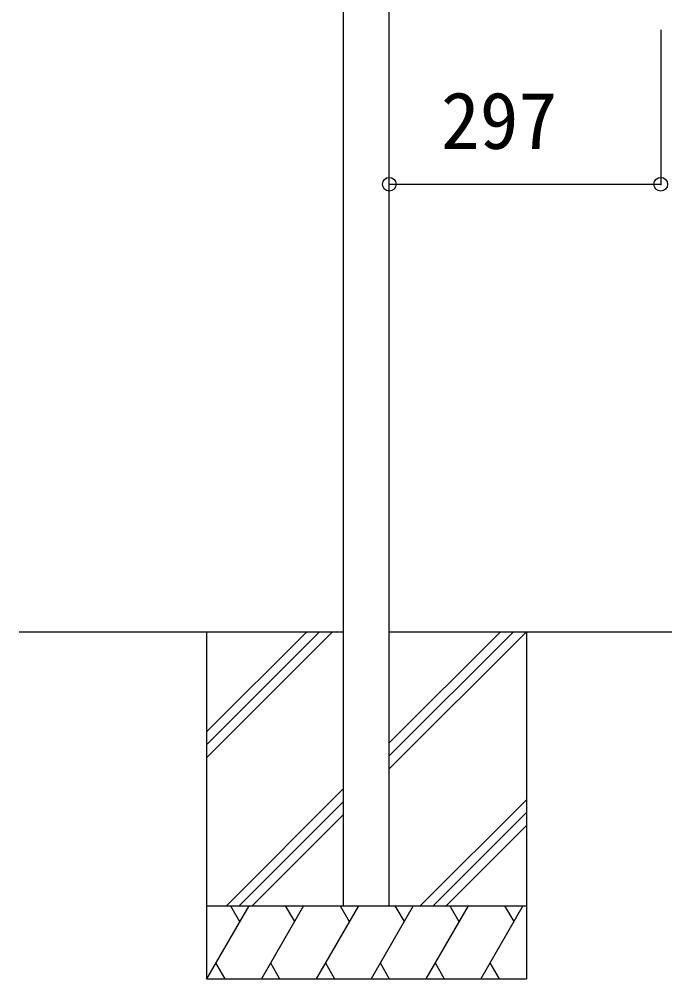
# Model space of a CAD drawing. Units: millimetres, scale not verified. Extents: x -4375 to 4375, y -6504 to 6476.
# Drawn here: x 874 to 1588, y -3535 to -2485 of the extents above; entities that cross this region are included whole.
import ezdxf
from ezdxf.enums import TextEntityAlignment as Align

# ---------------------------------------------------------------- set-up
doc = ezdxf.new("R2010")
doc.units = ezdxf.units.MM
doc.header["$LTSCALE"] = 30
doc.layers.add('0-2_YKK_A1', color=4, linetype='Continuous')
doc.layers.add('0-3_YKK_D', color=6, linetype='Continuous')
doc.styles.add('ＭＳ ゴシック', font='')
doc.styles.get('ＭＳ ゴシック').set_extended_font_data('MS Gothic')

msp = doc.modelspace()

# ---------------------------------------------------------------- linework, layer by layer
at = {"layer": '0-2_YKK_A1'}
for p, q in [((874.09, -3155.28), (1229, -3155.28)), ((1079, -3155.28), (1079, -3535.28)), ((1079, -3293.15), (1216.87, -3155.28)), ((1202.73, -3155.28), (1079, -3279.01)), ((1079, -3264.86), (1188.58, -3155.28)), ((1279, -3155.28), (1588.03, -3155.28)), ((1429, -3155.28), (1279, -3305.28)), ((1414.86, -3155.28), (1279, -3291.14)), ((1400.72, -3155.28), (1279, -3277)), ((1429, -3155.28), (1279, -3305.28)), ((1429, -3155.28), (1429, -3535.28)), ((1229, -3327), (1100.72, -3455.28)), ((1229, -3341.14), (1114.86, -3455.28)), ((1429, -3339.13), (1312.85, -3455.28)), ((1229, -3355.28), (1129, -3455.28)), ((1229, -3355.28), (1129, -3455.28)), ((1429, -3353.27), (1326.99, -3455.28)), ((1429, -3367.41), (1341.13, -3455.28)), ((1429, -3367.41), (1341.13, -3455.28)), ((1079, -3455.28), (1429, -3455.28)), ((1125.19, -3455.28), (1079, -3535.28)), ((1105.19, -3455.28), (1115.19, -3472.6)), ((1185.19, -3455.28), (1139, -3535.28)), ((1165.19, -3455.28), (1175.19, -3472.6)), ((1245.19, -3455.28), (1199, -3535.28)), ((1225.19, -3455.28), (1235.19, -3472.6)), ((1229, -3455.28), (1279, -3455.28)), ((1305.19, -3455.28), (1259, -3535.28)), ((1285.19, -3455.28), (1295.19, -3472.6)), ((1365.19, -3455.28), (1319, -3535.28)), ((1345.19, -3455.28), (1355.19, -3472.6)), ((1425.19, -3455.28), (1379, -3535.28)), ((1405.19, -3455.28), (1415.19, -3472.6)), ((1089, -3517.96), (1099, -3535.28)), ((1149, -3517.96), (1159, -3535.28)), ((1209, -3517.96), (1219, -3535.28)), ((1269, -3517.96), (1279, -3535.28)), ((1329, -3517.96), (1339, -3535.28)), ((1389, -3517.96), (1399, -3535.28)), ((1079, -3535.28), (1429, -3535.28))]:
    msp.add_line(p, q, dxfattribs=at)
for points in [[(1229, -3455.28), (1229, -1408.28), (1229, -1405.28)], [(1279, -3455.28), (1279, -1408.28), (1279, -1405.28)]]:
    msp.add_lwpolyline(points, dxfattribs=at)
at = {"layer": '0-3_YKK_D'}
for p, q in [((1576, -2496.29), (1576, -2666.28)), ((1279, -2665.28), (1576, -2665.28))]:
    msp.add_line(p, q, dxfattribs=at)
for centre in [(1279, -2665.28), (1576, -2665.28)]:
    msp.add_circle(centre, 7.5, dxfattribs=at)

# ---------------------------------------------------------------- texts
at = {"layer": '0-3_YKK_D', "style": 'ＭＳ ゴシック'}
msp.add_text('297', height=62.32, dxfattribs=at).set_placement((1335.5, -2645.28), align=Align.BOTTOM_LEFT)

doc.saveas('drawing.dxf')
